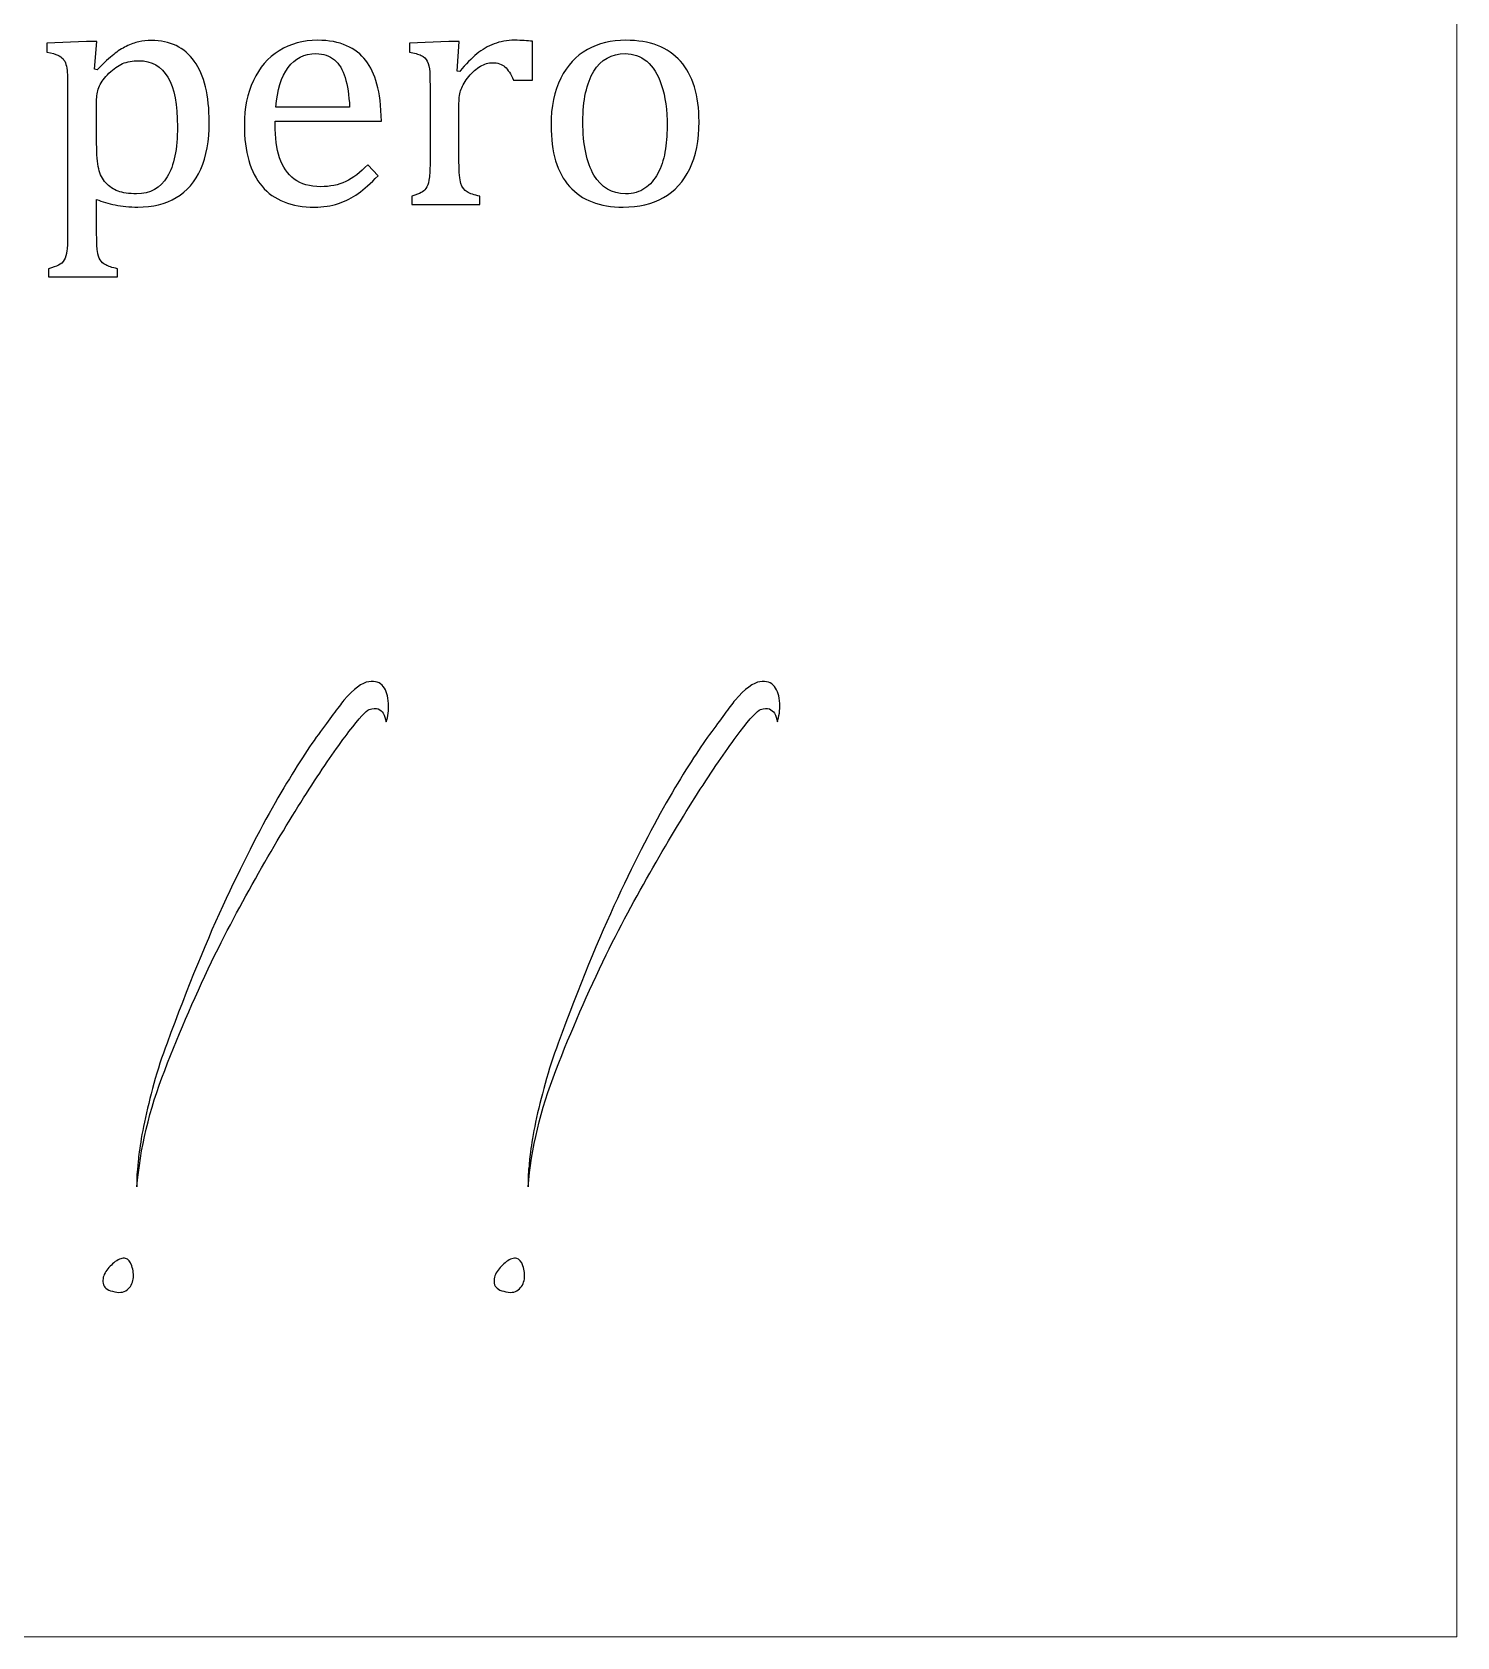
# Model space of a CAD drawing. Header units: millimetres. Extents: x 8111 to 9232, y 1489 to 2404.
# Drawn here: x 9149.4 to 9231.9, y 1934.7 to 2027.8 of the extents above; entities that cross this region are included whole.
import ezdxf

# ---------------------------------------------------------------- set-up
doc = ezdxf.new("R2010")
doc.units = ezdxf.units.MM
doc.header["$MEASUREMENT"] = 0
doc.layers.add('Camada 1', color=7, linetype='Continuous')

msp = doc.modelspace()

# ---------------------------------------------------------------- linework, layer by layer
at = {"layer": 'Camada 1', "color": 250, "lineweight": 20}
msp.add_open_spline([(8951.9421, 1934.7116), (9073.2673, 1934.7116), (9102.3449, 1934.7112), (9231.9422, 1934.7112), (9231.9422, 1934.7112), (9231.9422, 1934.7112), (9231.9422, 2274.7112), (9231.9422, 2274.7112), (9231.9422, 2274.7112), (9102.1938, 2274.7112), (9073.5808, 2274.7112), (8951.9421, 2274.7112), (8951.9421, 2274.7112), (8941.5139, 2274.7112), (8930.8703, 2274.7112), (8920.4421, 2274.7112), (8920.4421, 2274.7112), (8920.4421, 2274.7112), (8905.4421, 2274.7112), (8905.4421, 2274.7112), (8905.4421, 2274.7112), (8905.4421, 2274.7112), (8905.4421, 2271.7114), (8905.4421, 2271.7114), (8905.4421, 2271.7114), (8905.4421, 2271.7114), (8861.4421, 2271.7114), (8861.4421, 2271.7114), (8861.4421, 2271.7114), (8861.4421, 2271.7114), (8861.4421, 2274.7112), (8861.4421, 2274.7112), (8861.4421, 2274.7112), (8861.4421, 2274.7112), (8846.4421, 2274.7112), (8846.4421, 2274.7112), (8846.4421, 2274.7112), (8846.4421, 2274.7112), (8846.4421, 1934.7116), (8846.4421, 1934.7116), (8846.4421, 1934.7116), (8846.4421, 1934.7116), (8861.4421, 1934.7116), (8861.4421, 1934.7116), (8861.4421, 1934.7116), (8861.4421, 1934.7116), (8861.4421, 1937.7114), (8861.4421, 1937.7114), (8861.4421, 1937.7114), (8861.4421, 1937.7114), (8905.4421, 1937.7114), (8905.4421, 1937.7114), (8905.4421, 1937.7114), (8905.4421, 1937.7114), (8905.4421, 1934.7116), (8905.4421, 1934.7116), (8905.4421, 1934.7116), (8905.4421, 1934.7116), (8920.4421, 1934.7116), (8920.4421, 1934.7116), (8920.4421, 1934.7116), (8930.8703, 1934.7116), (8941.5139, 1934.7116), (8951.9421, 1934.7116)], degree=3, knots=[0, 0, 0, 0, 0.0588235, 0.0588235, 0.0588235, 0.0588235, 0.1176471, 0.1176471, 0.1176471, 0.1176471, 0.1764706, 0.1764706, 0.1764706, 0.1764706, 0.2352941, 0.2352941, 0.2352941, 0.2352941, 0.2941176, 0.2941176, 0.2941176, 0.2941176, 0.3529412, 0.3529412, 0.3529412, 0.3529412, 0.4117647, 0.4117647, 0.4117647, 0.4117647, 0.4705882, 0.4705882, 0.4705882, 0.4705882, 0.5294118, 0.5294118, 0.5294118, 0.5294118, 0.5882353, 0.5882353, 0.5882353, 0.5882353, 0.6470588, 0.6470588, 0.6470588, 0.6470588, 0.7058824, 0.7058824, 0.7058824, 0.7058824, 0.7647059, 0.7647059, 0.7647059, 0.7647059, 0.8235294, 0.8235294, 0.8235294, 0.8235294, 0.8823529, 0.8823529, 0.8823529, 0.8823529, 1, 1, 1, 1], dxfattribs=at)
at = {"layer": 'Camada 1', "color": 114}
for points, knots in [([(9153.1132, 2018.0637), (9153.1132, 2018.0637), (9153.1132, 2016.0004), (9153.1132, 2016.0004), (9153.1132, 2016.0004), (9153.1132, 2015.5765), (9153.13, 2015.2593), (9153.1566, 2015.0524), (9153.1566, 2015.0524), (9153.1868, 2014.8421), (9153.2401, 2014.6784), (9153.3135, 2014.5583), (9153.3135, 2014.5583), (9153.3904, 2014.4348), (9153.4972, 2014.338), (9153.6374, 2014.2579), (9153.6374, 2014.2579), (9153.7776, 2014.181), (9154.0046, 2014.1076), (9154.3185, 2014.0442), (9154.3185, 2014.0442), (9154.3185, 2014.0442), (9154.3185, 2013.5635), (9154.3185, 2013.5635), (9154.3185, 2013.5635), (9154.3185, 2013.5635), (9150.3256, 2013.5635), (9150.3256, 2013.5635), (9150.3256, 2013.5635), (9150.3256, 2013.5635), (9150.3256, 2014.0442), (9150.3256, 2014.0442), (9150.3256, 2014.0442), (9150.5627, 2014.1076), (9150.753, 2014.1744), (9150.8999, 2014.2444), (9150.8999, 2014.2444), (9151.0468, 2014.3112), (9151.157, 2014.4147), (9151.2372, 2014.5482), (9151.2372, 2014.5482), (9151.3139, 2014.6818), (9151.3673, 2014.8621), (9151.394, 2015.0891), (9151.394, 2015.0891), (9151.4174, 2015.3195), (9151.4307, 2015.6199), (9151.4307, 2016.0004), (9151.4307, 2016.0004), (9151.4307, 2016.0004), (9151.4307, 2024.3899), (9151.4307, 2024.3899), (9151.4307, 2024.3899), (9151.4307, 2024.8605), (9151.424, 2025.1944), (9151.4107, 2025.3947), (9151.4107, 2025.3947), (9151.3973, 2025.5917), (9151.374, 2025.7586), (9151.3339, 2025.8888), (9151.3339, 2025.8888), (9151.2938, 2026.019), (9151.2372, 2026.1259), (9151.1636, 2026.2093), (9151.1636, 2026.2093), (9151.0869, 2026.2961), (9150.9867, 2026.3662), (9150.8598, 2026.4263), (9150.8598, 2026.4263), (9150.733, 2026.483), (9150.5227, 2026.5431), (9150.2289, 2026.6032), (9150.2289, 2026.6032), (9150.2289, 2026.6032), (9150.2289, 2027.1207), (9150.2289, 2027.1207), (9150.2289, 2027.1207), (9150.2289, 2027.1207), (9152.5257, 2027.2075), (9152.5257, 2027.2075), (9152.5257, 2027.2075), (9152.5257, 2027.2075), (9153.1233, 2027.2075), (9153.1233, 2027.2075), (9153.1233, 2027.2075), (9153.1233, 2027.2075), (9152.9965, 2025.615), (9152.9965, 2025.615), (9152.9965, 2025.615), (9152.9965, 2025.615), (9153.1434, 2025.575), (9153.1434, 2025.575), (9153.1434, 2025.575), (9153.5472, 2025.9856), (9153.8677, 2026.2827), (9154.1015, 2026.4697), (9154.1015, 2026.4697), (9154.3352, 2026.6566), (9154.5789, 2026.8102), (9154.8292, 2026.9337), (9154.8292, 2026.9337), (9155.0829, 2027.0573), (9155.3233, 2027.1474), (9155.5537, 2027.1974), (9155.5537, 2027.1974), (9155.7841, 2027.2509), (9156.031, 2027.2776), (9156.2914, 2027.2776), (9156.2914, 2027.2776), (9157.3698, 2027.2776), (9158.1943, 2026.8736), (9158.7719, 2026.0691), (9158.7719, 2026.0691), (9159.3494, 2025.2645), (9159.6365, 2024.0861), (9159.6365, 2022.5337), (9159.6365, 2022.5337), (9159.6365, 2021.4587), (9159.4729, 2020.5541), (9159.1491, 2019.8197), (9159.1491, 2019.8197), (9158.822, 2019.0852), (9158.3479, 2018.5343), (9157.7236, 2018.1671), (9157.7236, 2018.1671), (9157.1026, 2017.7965), (9156.3615, 2017.613), (9155.5002, 2017.613), (9155.5002, 2017.613), (9155.0162, 2017.613), (9154.5822, 2017.653), (9154.1883, 2017.7364), (9154.1883, 2017.7364), (9153.7977, 2017.8165), (9153.4404, 2017.9267), (9153.1132, 2018.0637)], [0, 0, 0, 0, 0.0285714, 0.0285714, 0.0285714, 0.0285714, 0.0571429, 0.0571429, 0.0571429, 0.0571429, 0.0857143, 0.0857143, 0.0857143, 0.0857143, 0.1142857, 0.1142857, 0.1142857, 0.1142857, 0.1428571, 0.1428571, 0.1428571, 0.1428571, 0.1714286, 0.1714286, 0.1714286, 0.1714286, 0.2, 0.2, 0.2, 0.2, 0.2285714, 0.2285714, 0.2285714, 0.2285714, 0.2571429, 0.2571429, 0.2571429, 0.2571429, 0.2857143, 0.2857143, 0.2857143, 0.2857143, 0.3142857, 0.3142857, 0.3142857, 0.3142857, 0.3428571, 0.3428571, 0.3428571, 0.3428571, 0.3714286, 0.3714286, 0.3714286, 0.3714286, 0.4, 0.4, 0.4, 0.4, 0.4285714, 0.4285714, 0.4285714, 0.4285714, 0.4571429, 0.4571429, 0.4571429, 0.4571429, 0.4857143, 0.4857143, 0.4857143, 0.4857143, 0.5142857, 0.5142857, 0.5142857, 0.5142857, 0.5428571, 0.5428571, 0.5428571, 0.5428571, 0.5714286, 0.5714286, 0.5714286, 0.5714286, 0.6, 0.6, 0.6, 0.6, 0.6285714, 0.6285714, 0.6285714, 0.6285714, 0.6571429, 0.6571429, 0.6571429, 0.6571429, 0.6857143, 0.6857143, 0.6857143, 0.6857143, 0.7142857, 0.7142857, 0.7142857, 0.7142857, 0.7428571, 0.7428571, 0.7428571, 0.7428571, 0.7714286, 0.7714286, 0.7714286, 0.7714286, 0.8, 0.8, 0.8, 0.8, 0.8285714, 0.8285714, 0.8285714, 0.8285714, 0.8571429, 0.8571429, 0.8571429, 0.8571429, 0.8857143, 0.8857143, 0.8857143, 0.8857143, 0.9142857, 0.9142857, 0.9142857, 0.9142857, 0.9428571, 0.9428571, 0.9428571, 0.9428571, 1, 1, 1, 1]), ([(9169.418, 2019.4324), (9169.0006, 2018.9951), (9168.6168, 2018.6545), (9168.2696, 2018.4041), (9168.2696, 2018.4041), (9167.919, 2018.1571), (9167.5385, 2017.9635), (9167.1212, 2017.8232), (9167.1212, 2017.8232), (9166.7038, 2017.683), (9166.2431, 2017.613), (9165.7391, 2017.613), (9165.7391, 2017.613), (9164.397, 2017.613), (9163.3821, 2018.0168), (9162.6977, 2018.8215), (9162.6977, 2018.8215), (9162.0134, 2019.626), (9161.6729, 2020.8145), (9161.6729, 2022.3868), (9161.6729, 2022.3868), (9161.6729, 2023.3583), (9161.8465, 2024.2163), (9162.1937, 2024.9574), (9162.1937, 2024.9574), (9162.5442, 2025.7018), (9163.0416, 2026.2761), (9163.6859, 2026.68), (9163.6859, 2026.68), (9164.3336, 2027.084), (9165.0747, 2027.2877), (9165.916, 2027.2877), (9165.916, 2027.2877), (9166.5736, 2027.2877), (9167.1345, 2027.1808), (9167.5986, 2026.9738), (9167.5986, 2026.9738), (9168.0626, 2026.7634), (9168.4331, 2026.4797), (9168.7102, 2026.1192), (9168.7102, 2026.1192), (9168.9873, 2025.7553), (9169.201, 2025.298), (9169.3546, 2024.7471), (9169.3546, 2024.7471), (9169.5081, 2024.1963), (9169.5949, 2023.4785), (9169.615, 2022.5905), (9169.615, 2022.5905), (9169.615, 2022.5905), (9163.4522, 2022.5905), (9163.4522, 2022.5905), (9163.4522, 2022.5905), (9163.4522, 2022.5905), (9163.4522, 2022.4169), (9163.4522, 2022.4169), (9163.4522, 2022.4169), (9163.4522, 2021.6457), (9163.539, 2020.9981), (9163.7126, 2020.4739), (9163.7126, 2020.4739), (9163.8829, 2019.9498), (9164.1666, 2019.5392), (9164.5605, 2019.2421), (9164.5605, 2019.2421), (9164.9579, 2018.9449), (9165.4686, 2018.798), (9166.103, 2018.798), (9166.103, 2018.798), (9166.637, 2018.798), (9167.1177, 2018.8949), (9167.5451, 2019.0951), (9167.5451, 2019.0951), (9167.9725, 2019.2954), (9168.3965, 2019.6192), (9168.8204, 2020.07), (9168.8204, 2020.07), (9168.8204, 2020.07), (9169.418, 2019.4324), (9169.418, 2019.4324)], [0, 0, 0, 0, 0.047619, 0.047619, 0.047619, 0.047619, 0.0952381, 0.0952381, 0.0952381, 0.0952381, 0.1428571, 0.1428571, 0.1428571, 0.1428571, 0.1904762, 0.1904762, 0.1904762, 0.1904762, 0.2380952, 0.2380952, 0.2380952, 0.2380952, 0.2857143, 0.2857143, 0.2857143, 0.2857143, 0.3333333, 0.3333333, 0.3333333, 0.3333333, 0.3809524, 0.3809524, 0.3809524, 0.3809524, 0.4285714, 0.4285714, 0.4285714, 0.4285714, 0.4761905, 0.4761905, 0.4761905, 0.4761905, 0.5238095, 0.5238095, 0.5238095, 0.5238095, 0.5714286, 0.5714286, 0.5714286, 0.5714286, 0.6190476, 0.6190476, 0.6190476, 0.6190476, 0.6666667, 0.6666667, 0.6666667, 0.6666667, 0.7142857, 0.7142857, 0.7142857, 0.7142857, 0.7619048, 0.7619048, 0.7619048, 0.7619048, 0.8095238, 0.8095238, 0.8095238, 0.8095238, 0.8571429, 0.8571429, 0.8571429, 0.8571429, 0.9047619, 0.9047619, 0.9047619, 0.9047619, 1, 1, 1, 1]), ([(9174.015, 2025.4982), (9174.015, 2025.4982), (9174.1518, 2025.4682), (9174.1518, 2025.4682), (9174.1518, 2025.4682), (9174.5124, 2025.9056), (9174.8428, 2026.2494), (9175.15, 2026.4997), (9175.15, 2026.4997), (9175.4571, 2026.7502), (9175.7877, 2026.9438), (9176.1415, 2027.0806), (9176.1415, 2027.0806), (9176.4986, 2027.2175), (9176.8993, 2027.2877), (9177.35, 2027.2877), (9177.35, 2027.2877), (9177.7305, 2027.2877), (9178.0711, 2027.2676), (9178.3782, 2027.2276), (9178.3782, 2027.2276), (9178.3782, 2027.2276), (9178.3782, 2024.9775), (9178.3782, 2024.9775), (9178.3782, 2024.9775), (9178.3782, 2024.9775), (9177.2732, 2024.9775), (9177.2732, 2024.9775), (9177.2732, 2024.9775), (9177.1163, 2025.3313), (9176.9493, 2025.585), (9176.7724, 2025.7452), (9176.7724, 2025.7452), (9176.5988, 2025.9056), (9176.3552, 2025.9856), (9176.0514, 2025.9856), (9176.0514, 2025.9856), (9175.8143, 2025.9856), (9175.5806, 2025.9155), (9175.3502, 2025.7787), (9175.3502, 2025.7787), (9175.12, 2025.6418), (9174.8962, 2025.4448), (9174.6792, 2025.1844), (9174.6792, 2025.1844), (9174.4657, 2024.924), (9174.3187, 2024.677), (9174.2353, 2024.4499), (9174.2353, 2024.4499), (9174.1551, 2024.223), (9174.1117, 2023.9526), (9174.1117, 2023.6387), (9174.1117, 2023.6387), (9174.1117, 2023.6387), (9174.1117, 2020.2136), (9174.1117, 2020.2136), (9174.1117, 2020.2136), (9174.1117, 2019.6227), (9174.1485, 2019.2121), (9174.2219, 2018.9883), (9174.2219, 2018.9883), (9174.2921, 2018.7614), (9174.4122, 2018.5977), (9174.5791, 2018.4942), (9174.5791, 2018.4942), (9174.746, 2018.3908), (9174.9931, 2018.3073), (9175.3269, 2018.2505), (9175.3269, 2018.2505), (9175.3269, 2018.2505), (9175.3269, 2017.7698), (9175.3269, 2017.7698), (9175.3269, 2017.7698), (9175.3269, 2017.7698), (9171.3842, 2017.7698), (9171.3842, 2017.7698), (9171.3842, 2017.7698), (9171.3842, 2017.7698), (9171.3842, 2018.2505), (9171.3842, 2018.2505), (9171.3842, 2018.2505), (9171.6313, 2018.3274), (9171.8116, 2018.3941), (9171.9184, 2018.4543), (9171.9184, 2018.4543), (9172.0252, 2018.5142), (9172.1187, 2018.5944), (9172.1955, 2018.6979), (9172.1955, 2018.6979), (9172.2756, 2018.8048), (9172.3324, 2018.9616), (9172.3724, 2019.1786), (9172.3724, 2019.1786), (9172.4125, 2019.3923), (9172.4326, 2019.7294), (9172.4326, 2020.1869), (9172.4326, 2020.1869), (9172.4326, 2020.1869), (9172.4326, 2024.4499), (9172.4326, 2024.4499), (9172.4326, 2024.4499), (9172.4326, 2024.8673), (9172.4258, 2025.2044), (9172.4125, 2025.4582), (9172.4125, 2025.4582), (9172.3991, 2025.7119), (9172.3524, 2025.9155), (9172.2756, 2026.0691), (9172.2756, 2026.0691), (9172.1955, 2026.2226), (9172.0786, 2026.3362), (9171.9184, 2026.4096), (9171.9184, 2026.4096), (9171.7582, 2026.4865), (9171.5311, 2026.5498), (9171.2373, 2026.6032), (9171.2373, 2026.6032), (9171.2373, 2026.6032), (9171.2373, 2027.1106), (9171.2373, 2027.1106), (9171.2373, 2027.1106), (9171.2373, 2027.1106), (9173.5275, 2027.2075), (9173.5275, 2027.2075), (9173.5275, 2027.2075), (9173.5275, 2027.2075), (9174.1218, 2027.2075), (9174.1218, 2027.2075), (9174.1218, 2027.2075), (9174.1218, 2027.2075), (9174.015, 2025.4982), (9174.015, 2025.4982)], [0, 0, 0, 0, 0.0294118, 0.0294118, 0.0294118, 0.0294118, 0.0588235, 0.0588235, 0.0588235, 0.0588235, 0.0882353, 0.0882353, 0.0882353, 0.0882353, 0.1176471, 0.1176471, 0.1176471, 0.1176471, 0.1470588, 0.1470588, 0.1470588, 0.1470588, 0.1764706, 0.1764706, 0.1764706, 0.1764706, 0.2058824, 0.2058824, 0.2058824, 0.2058824, 0.2352941, 0.2352941, 0.2352941, 0.2352941, 0.2647059, 0.2647059, 0.2647059, 0.2647059, 0.2941176, 0.2941176, 0.2941176, 0.2941176, 0.3235294, 0.3235294, 0.3235294, 0.3235294, 0.3529412, 0.3529412, 0.3529412, 0.3529412, 0.3823529, 0.3823529, 0.3823529, 0.3823529, 0.4117647, 0.4117647, 0.4117647, 0.4117647, 0.4411765, 0.4411765, 0.4411765, 0.4411765, 0.4705882, 0.4705882, 0.4705882, 0.4705882, 0.5, 0.5, 0.5, 0.5, 0.5294118, 0.5294118, 0.5294118, 0.5294118, 0.5588235, 0.5588235, 0.5588235, 0.5588235, 0.5882353, 0.5882353, 0.5882353, 0.5882353, 0.6176471, 0.6176471, 0.6176471, 0.6176471, 0.6470588, 0.6470588, 0.6470588, 0.6470588, 0.6764706, 0.6764706, 0.6764706, 0.6764706, 0.7058824, 0.7058824, 0.7058824, 0.7058824, 0.7352941, 0.7352941, 0.7352941, 0.7352941, 0.7647059, 0.7647059, 0.7647059, 0.7647059, 0.7941176, 0.7941176, 0.7941176, 0.7941176, 0.8235294, 0.8235294, 0.8235294, 0.8235294, 0.8529412, 0.8529412, 0.8529412, 0.8529412, 0.8823529, 0.8823529, 0.8823529, 0.8823529, 0.9117647, 0.9117647, 0.9117647, 0.9117647, 0.9411765, 0.9411765, 0.9411765, 0.9411765, 1, 1, 1, 1]), ([(9183.6228, 2017.613), (9182.2641, 2017.613), (9181.2292, 2018.0135), (9180.5148, 2018.8114), (9180.5148, 2018.8114), (9179.8037, 2019.6093), (9179.4464, 2020.7911), (9179.4464, 2022.3568), (9179.4464, 2022.3568), (9179.4464, 2023.4317), (9179.6334, 2024.3432), (9180.0073, 2025.0843), (9180.0073, 2025.0843), (9180.3813, 2025.8287), (9180.8953, 2026.3829), (9181.5497, 2026.7434), (9181.5497, 2026.7434), (9182.2007, 2027.104), (9182.9418, 2027.2877), (9183.7763, 2027.2877), (9183.7763, 2027.2877), (9185.1719, 2027.2877), (9186.2302, 2026.8804), (9186.9479, 2026.0691), (9186.9479, 2026.0691), (9187.6656, 2025.2579), (9188.0229, 2024.0928), (9188.0229, 2022.5738), (9188.0229, 2022.5738), (9188.0229, 2021.4888), (9187.8425, 2020.5775), (9187.4854, 2019.8329), (9187.4854, 2019.8329), (9187.1248, 2019.0885), (9186.6174, 2018.5343), (9185.9597, 2018.1671), (9185.9597, 2018.1671), (9185.3021, 2017.7965), (9184.5209, 2017.613), (9183.6228, 2017.613)], [0, 0, 0, 0, 0.0909091, 0.0909091, 0.0909091, 0.0909091, 0.1818182, 0.1818182, 0.1818182, 0.1818182, 0.2727273, 0.2727273, 0.2727273, 0.2727273, 0.3636364, 0.3636364, 0.3636364, 0.3636364, 0.4545455, 0.4545455, 0.4545455, 0.4545455, 0.5454545, 0.5454545, 0.5454545, 0.5454545, 0.6363636, 0.6363636, 0.6363636, 0.6363636, 0.7272727, 0.7272727, 0.7272727, 0.7272727, 0.8181818, 0.8181818, 0.8181818, 0.8181818, 1, 1, 1, 1]), ([(9153.1132, 2021.2919), (9153.1132, 2020.6643), (9153.1533, 2020.1834), (9153.2302, 2019.843), (9153.2302, 2019.843), (9153.3102, 2019.5058), (9153.4472, 2019.2287), (9153.6474, 2019.0184), (9153.6474, 2019.0184), (9153.8444, 2018.8048), (9154.0814, 2018.6479), (9154.3518, 2018.541), (9154.3518, 2018.541), (9154.6222, 2018.4375), (9154.9794, 2018.3875), (9155.4235, 2018.3875), (9155.4235, 2018.3875), (9156.2113, 2018.3875), (9156.8056, 2018.7146), (9157.2028, 2019.3689), (9157.2028, 2019.3689), (9157.6, 2020.0232), (9157.797, 2020.9914), (9157.797, 2022.27), (9157.797, 2022.27), (9157.797, 2024.8239), (9157.0526, 2026.1025), (9155.5603, 2026.1025), (9155.5603, 2026.1025), (9155.1931, 2026.1025), (9154.8793, 2026.0457), (9154.6156, 2025.9322), (9154.6156, 2025.9322), (9154.3518, 2025.8188), (9154.0881, 2025.6318), (9153.8277, 2025.378), (9153.8277, 2025.378), (9153.5673, 2025.1244), (9153.3837, 2024.8773), (9153.2736, 2024.6402), (9153.2736, 2024.6402), (9153.1667, 2024.4032), (9153.1132, 2024.1461), (9153.1132, 2023.8724), (9153.1132, 2023.8724), (9153.1132, 2023.8724), (9153.1132, 2021.2919), (9153.1132, 2021.2919)], [0, 0, 0, 0, 0.0769231, 0.0769231, 0.0769231, 0.0769231, 0.1538462, 0.1538462, 0.1538462, 0.1538462, 0.2307692, 0.2307692, 0.2307692, 0.2307692, 0.3076923, 0.3076923, 0.3076923, 0.3076923, 0.3846154, 0.3846154, 0.3846154, 0.3846154, 0.4615385, 0.4615385, 0.4615385, 0.4615385, 0.5384615, 0.5384615, 0.5384615, 0.5384615, 0.6153846, 0.6153846, 0.6153846, 0.6153846, 0.6923077, 0.6923077, 0.6923077, 0.6923077, 0.7692308, 0.7692308, 0.7692308, 0.7692308, 0.8461538, 0.8461538, 0.8461538, 0.8461538, 1, 1, 1, 1]), ([(9167.7755, 2023.405), (9167.7354, 2024.1062), (9167.6486, 2024.6836), (9167.5118, 2025.131), (9167.5118, 2025.131), (9167.3748, 2025.575), (9167.1679, 2025.9188), (9166.8941, 2026.1559), (9166.8941, 2026.1559), (9166.6203, 2026.3962), (9166.2632, 2026.5131), (9165.8191, 2026.5131), (9165.8191, 2026.5131), (9165.1482, 2026.5131), (9164.6107, 2026.246), (9164.21, 2025.7051), (9164.21, 2025.7051), (9163.8095, 2025.1678), (9163.5725, 2024.3999), (9163.5024, 2023.405), (9163.5024, 2023.405), (9163.5024, 2023.405), (9167.7755, 2023.405), (9167.7755, 2023.405)], [0, 0, 0, 0, 0.1428571, 0.1428571, 0.1428571, 0.1428571, 0.2857143, 0.2857143, 0.2857143, 0.2857143, 0.4285714, 0.4285714, 0.4285714, 0.4285714, 0.5714286, 0.5714286, 0.5714286, 0.5714286, 0.7142857, 0.7142857, 0.7142857, 0.7142857, 1, 1, 1, 1]), ([(9181.2927, 2022.5637), (9181.2927, 2021.2184), (9181.5063, 2020.1869), (9181.9336, 2019.4657), (9181.9336, 2019.4657), (9182.3609, 2018.748), (9182.9718, 2018.3875), (9183.7697, 2018.3875), (9183.7697, 2018.3875), (9184.2037, 2018.3875), (9184.5776, 2018.4909), (9184.8848, 2018.7046), (9184.8848, 2018.7046), (9185.1886, 2018.9149), (9185.4389, 2019.202), (9185.6325, 2019.5593), (9185.6325, 2019.5593), (9185.8228, 2019.9197), (9185.963, 2020.3337), (9186.0465, 2020.8077), (9186.0465, 2020.8077), (9186.1333, 2021.2785), (9186.1733, 2021.7726), (9186.1733, 2022.2901), (9186.1733, 2022.2901), (9186.1733, 2023.2481), (9186.0665, 2024.0427), (9185.8562, 2024.6737), (9185.8562, 2024.6737), (9185.6459, 2025.3079), (9185.3554, 2025.772), (9184.9916, 2026.0691), (9184.9916, 2026.0691), (9184.6244, 2026.3662), (9184.207, 2026.5131), (9183.7397, 2026.5131), (9183.7397, 2026.5131), (9182.9484, 2026.5131), (9182.3442, 2026.1726), (9181.9236, 2025.4882), (9181.9236, 2025.4882), (9181.5029, 2024.8005), (9181.2927, 2023.8257), (9181.2927, 2022.5637)], [0, 0, 0, 0, 0.0833333, 0.0833333, 0.0833333, 0.0833333, 0.1666667, 0.1666667, 0.1666667, 0.1666667, 0.25, 0.25, 0.25, 0.25, 0.3333333, 0.3333333, 0.3333333, 0.3333333, 0.4166667, 0.4166667, 0.4166667, 0.4166667, 0.5, 0.5, 0.5, 0.5, 0.5833333, 0.5833333, 0.5833333, 0.5833333, 0.6666667, 0.6666667, 0.6666667, 0.6666667, 0.75, 0.75, 0.75, 0.75, 0.8333333, 0.8333333, 0.8333333, 0.8333333, 1, 1, 1, 1]), ([(9167.4367, 1989.0319), (9168.018, 1989.6858), (9168.4994, 1990.0401), (9168.8809, 1990.0946), (9168.8809, 1990.0946), (9169.2624, 1990.1491), (9169.544, 1990.0582), (9169.7257, 1989.8221), (9169.7257, 1989.8221), (9169.9073, 1989.5859), (9170.0072, 1989.2589), (9170.0254, 1988.8411), (9170.0254, 1988.8411), (9170.0436, 1988.4233), (9169.9981, 1988.0691), (9169.8892, 1987.7784), (9169.8892, 1987.7784), (9169.8528, 1987.9601), (9169.7983, 1988.1236), (9169.7257, 1988.2689), (9169.7257, 1988.2689), (9169.653, 1988.3779), (9169.5531, 1988.4596), (9169.4259, 1988.5141), (9169.4259, 1988.5141), (9169.2988, 1988.5686), (9169.1262, 1988.5595), (9168.9082, 1988.4869), (9168.9082, 1988.4869), (9168.7265, 1988.4142), (9168.336, 1987.9873), (9167.7365, 1987.2062), (9167.7365, 1987.2062), (9167.137, 1986.425), (9166.4194, 1985.3896), (9165.5838, 1984.0998), (9165.5838, 1984.0998), (9164.7482, 1982.81), (9163.8399, 1981.3204), (9162.8589, 1979.6309), (9162.8589, 1979.6309), (9161.8779, 1977.9415), (9160.9151, 1976.1521), (9159.9705, 1974.2629), (9159.9705, 1974.2629), (9158.9168, 1972.0829), (9157.945, 1969.8485), (9157.0548, 1967.5596), (9157.0548, 1967.5596), (9156.1647, 1965.2706), (9155.6288, 1963.0181), (9155.4471, 1960.8018), (9155.4471, 1960.8018), (9155.4471, 1960.9835), (9155.4471, 1961.1742), (9155.4471, 1961.374), (9155.4471, 1961.374), (9155.4471, 1961.5739), (9155.4653, 1961.7828), (9155.5016, 1962.0008), (9155.5016, 1962.0008), (9155.5016, 1962.1098), (9155.5289, 1962.3913), (9155.5834, 1962.8455), (9155.5834, 1962.8455), (9155.6379, 1963.2996), (9155.7378, 1963.8719), (9155.8831, 1964.5622), (9155.8831, 1964.5622), (9156.0284, 1965.2525), (9156.2101, 1965.9973), (9156.4281, 1966.7966), (9156.4281, 1966.7966), (9156.6461, 1967.5959), (9156.9004, 1968.377), (9157.1911, 1969.14), (9157.1911, 1969.14), (9158.39, 1972.4099), (9159.5345, 1975.2075), (9160.6245, 1977.5327), (9160.6245, 1977.5327), (9161.7144, 1979.858), (9162.7136, 1981.8018), (9163.6219, 1983.3641), (9163.6219, 1983.3641), (9164.5302, 1984.9263), (9165.3113, 1986.1525), (9165.9653, 1987.0427), (9165.9653, 1987.0427), (9166.6193, 1987.9328), (9167.1097, 1988.5959), (9167.4367, 1989.0319)], [0, 0, 0, 0, 0.0416667, 0.0416667, 0.0416667, 0.0416667, 0.0833333, 0.0833333, 0.0833333, 0.0833333, 0.125, 0.125, 0.125, 0.125, 0.1666667, 0.1666667, 0.1666667, 0.1666667, 0.2083333, 0.2083333, 0.2083333, 0.2083333, 0.25, 0.25, 0.25, 0.25, 0.2916667, 0.2916667, 0.2916667, 0.2916667, 0.3333333, 0.3333333, 0.3333333, 0.3333333, 0.375, 0.375, 0.375, 0.375, 0.4166667, 0.4166667, 0.4166667, 0.4166667, 0.4583333, 0.4583333, 0.4583333, 0.4583333, 0.5, 0.5, 0.5, 0.5, 0.5416667, 0.5416667, 0.5416667, 0.5416667, 0.5833333, 0.5833333, 0.5833333, 0.5833333, 0.625, 0.625, 0.625, 0.625, 0.6666667, 0.6666667, 0.6666667, 0.6666667, 0.7083333, 0.7083333, 0.7083333, 0.7083333, 0.75, 0.75, 0.75, 0.75, 0.7916667, 0.7916667, 0.7916667, 0.7916667, 0.8333333, 0.8333333, 0.8333333, 0.8333333, 0.875, 0.875, 0.875, 0.875, 0.9166667, 0.9166667, 0.9166667, 0.9166667, 1, 1, 1, 1]), ([(9190.108, 1989.0319), (9190.6893, 1989.6858), (9191.1707, 1990.0401), (9191.5522, 1990.0946), (9191.5522, 1990.0946), (9191.9337, 1990.1491), (9192.2153, 1990.0582), (9192.397, 1989.8221), (9192.397, 1989.8221), (9192.5786, 1989.5859), (9192.6785, 1989.2589), (9192.6967, 1988.8411), (9192.6967, 1988.8411), (9192.7149, 1988.4233), (9192.6694, 1988.0691), (9192.5605, 1987.7784), (9192.5605, 1987.7784), (9192.5241, 1987.9601), (9192.4696, 1988.1236), (9192.397, 1988.2689), (9192.397, 1988.2689), (9192.3243, 1988.3779), (9192.2244, 1988.4596), (9192.0972, 1988.5141), (9192.0972, 1988.5141), (9191.9701, 1988.5686), (9191.7975, 1988.5595), (9191.5795, 1988.4869), (9191.5795, 1988.4869), (9191.3978, 1988.4142), (9191.0073, 1987.9873), (9190.4078, 1987.2062), (9190.4078, 1987.2062), (9189.8083, 1986.425), (9189.0907, 1985.3896), (9188.2551, 1984.0998), (9188.2551, 1984.0998), (9187.4195, 1982.81), (9186.5112, 1981.3204), (9185.5302, 1979.6309), (9185.5302, 1979.6309), (9184.5492, 1977.9415), (9183.5864, 1976.1521), (9182.6418, 1974.2629), (9182.6418, 1974.2629), (9181.5881, 1972.0829), (9180.6163, 1969.8485), (9179.7261, 1967.5596), (9179.7261, 1967.5596), (9178.836, 1965.2706), (9178.3001, 1963.0181), (9178.1184, 1960.8018), (9178.1184, 1960.8018), (9178.1184, 1960.9835), (9178.1184, 1961.1742), (9178.1184, 1961.374), (9178.1184, 1961.374), (9178.1184, 1961.5739), (9178.1366, 1961.7828), (9178.1729, 1962.0008), (9178.1729, 1962.0008), (9178.1729, 1962.1098), (9178.2002, 1962.3913), (9178.2547, 1962.8455), (9178.2547, 1962.8455), (9178.3092, 1963.2996), (9178.4091, 1963.8719), (9178.5544, 1964.5622), (9178.5544, 1964.5622), (9178.6997, 1965.2525), (9178.8814, 1965.9973), (9179.0994, 1966.7966), (9179.0994, 1966.7966), (9179.3174, 1967.5959), (9179.5717, 1968.377), (9179.8624, 1969.14), (9179.8624, 1969.14), (9181.0613, 1972.4099), (9182.2058, 1975.2075), (9183.2958, 1977.5327), (9183.2958, 1977.5327), (9184.3857, 1979.858), (9185.3849, 1981.8018), (9186.2932, 1983.3641), (9186.2932, 1983.3641), (9187.2015, 1984.9263), (9187.9826, 1986.1525), (9188.6366, 1987.0427), (9188.6366, 1987.0427), (9189.2906, 1987.9328), (9189.781, 1988.5959), (9190.108, 1989.0319)], [0, 0, 0, 0, 0.0416667, 0.0416667, 0.0416667, 0.0416667, 0.0833333, 0.0833333, 0.0833333, 0.0833333, 0.125, 0.125, 0.125, 0.125, 0.1666667, 0.1666667, 0.1666667, 0.1666667, 0.2083333, 0.2083333, 0.2083333, 0.2083333, 0.25, 0.25, 0.25, 0.25, 0.2916667, 0.2916667, 0.2916667, 0.2916667, 0.3333333, 0.3333333, 0.3333333, 0.3333333, 0.375, 0.375, 0.375, 0.375, 0.4166667, 0.4166667, 0.4166667, 0.4166667, 0.4583333, 0.4583333, 0.4583333, 0.4583333, 0.5, 0.5, 0.5, 0.5, 0.5416667, 0.5416667, 0.5416667, 0.5416667, 0.5833333, 0.5833333, 0.5833333, 0.5833333, 0.625, 0.625, 0.625, 0.625, 0.6666667, 0.6666667, 0.6666667, 0.6666667, 0.7083333, 0.7083333, 0.7083333, 0.7083333, 0.75, 0.75, 0.75, 0.75, 0.7916667, 0.7916667, 0.7916667, 0.7916667, 0.8333333, 0.8333333, 0.8333333, 0.8333333, 0.875, 0.875, 0.875, 0.875, 0.9166667, 0.9166667, 0.9166667, 0.9166667, 1, 1, 1, 1]), ([(9154.7931, 1956.6599), (9154.9385, 1956.6236), (9155.0566, 1956.4783), (9155.1474, 1956.2239), (9155.1474, 1956.2239), (9155.2382, 1955.9696), (9155.2655, 1955.7153), (9155.2291, 1955.461), (9155.2291, 1955.461), (9155.1928, 1955.2066), (9155.0747, 1954.9977), (9154.8749, 1954.8342), (9154.8749, 1954.8342), (9154.6751, 1954.6707), (9154.3935, 1954.6435), (9154.0302, 1954.7525), (9154.0302, 1954.7525), (9153.7032, 1954.8252), (9153.5215, 1954.9796), (9153.4852, 1955.2157), (9153.4852, 1955.2157), (9153.4489, 1955.4519), (9153.5034, 1955.679), (9153.6487, 1955.897), (9153.6487, 1955.897), (9153.794, 1956.115), (9153.9757, 1956.3057), (9154.1937, 1956.4692), (9154.1937, 1956.4692), (9154.4117, 1956.6327), (9154.6115, 1956.6963), (9154.7931, 1956.6599)], [0, 0, 0, 0, 0.1111111, 0.1111111, 0.1111111, 0.1111111, 0.2222222, 0.2222222, 0.2222222, 0.2222222, 0.3333333, 0.3333333, 0.3333333, 0.3333333, 0.4444444, 0.4444444, 0.4444444, 0.4444444, 0.5555556, 0.5555556, 0.5555556, 0.5555556, 0.6666667, 0.6666667, 0.6666667, 0.6666667, 0.7777778, 0.7777778, 0.7777778, 0.7777778, 1, 1, 1, 1]), ([(9177.4644, 1956.6599), (9177.6098, 1956.6236), (9177.7279, 1956.4783), (9177.8187, 1956.2239), (9177.8187, 1956.2239), (9177.9095, 1955.9696), (9177.9368, 1955.7153), (9177.9004, 1955.461), (9177.9004, 1955.461), (9177.8641, 1955.2066), (9177.746, 1954.9977), (9177.5462, 1954.8342), (9177.5462, 1954.8342), (9177.3464, 1954.6707), (9177.0648, 1954.6435), (9176.7015, 1954.7525), (9176.7015, 1954.7525), (9176.3745, 1954.8252), (9176.1928, 1954.9796), (9176.1565, 1955.2157), (9176.1565, 1955.2157), (9176.1202, 1955.4519), (9176.1747, 1955.679), (9176.32, 1955.897), (9176.32, 1955.897), (9176.4653, 1956.115), (9176.647, 1956.3057), (9176.865, 1956.4692), (9176.865, 1956.4692), (9177.083, 1956.6327), (9177.2828, 1956.6963), (9177.4644, 1956.6599)], [0, 0, 0, 0, 0.1111111, 0.1111111, 0.1111111, 0.1111111, 0.2222222, 0.2222222, 0.2222222, 0.2222222, 0.3333333, 0.3333333, 0.3333333, 0.3333333, 0.4444444, 0.4444444, 0.4444444, 0.4444444, 0.5555556, 0.5555556, 0.5555556, 0.5555556, 0.6666667, 0.6666667, 0.6666667, 0.6666667, 0.7777778, 0.7777778, 0.7777778, 0.7777778, 1, 1, 1, 1])]:
    msp.add_open_spline(points, degree=3, knots=knots, dxfattribs=at)

doc.saveas('drawing.dxf')
